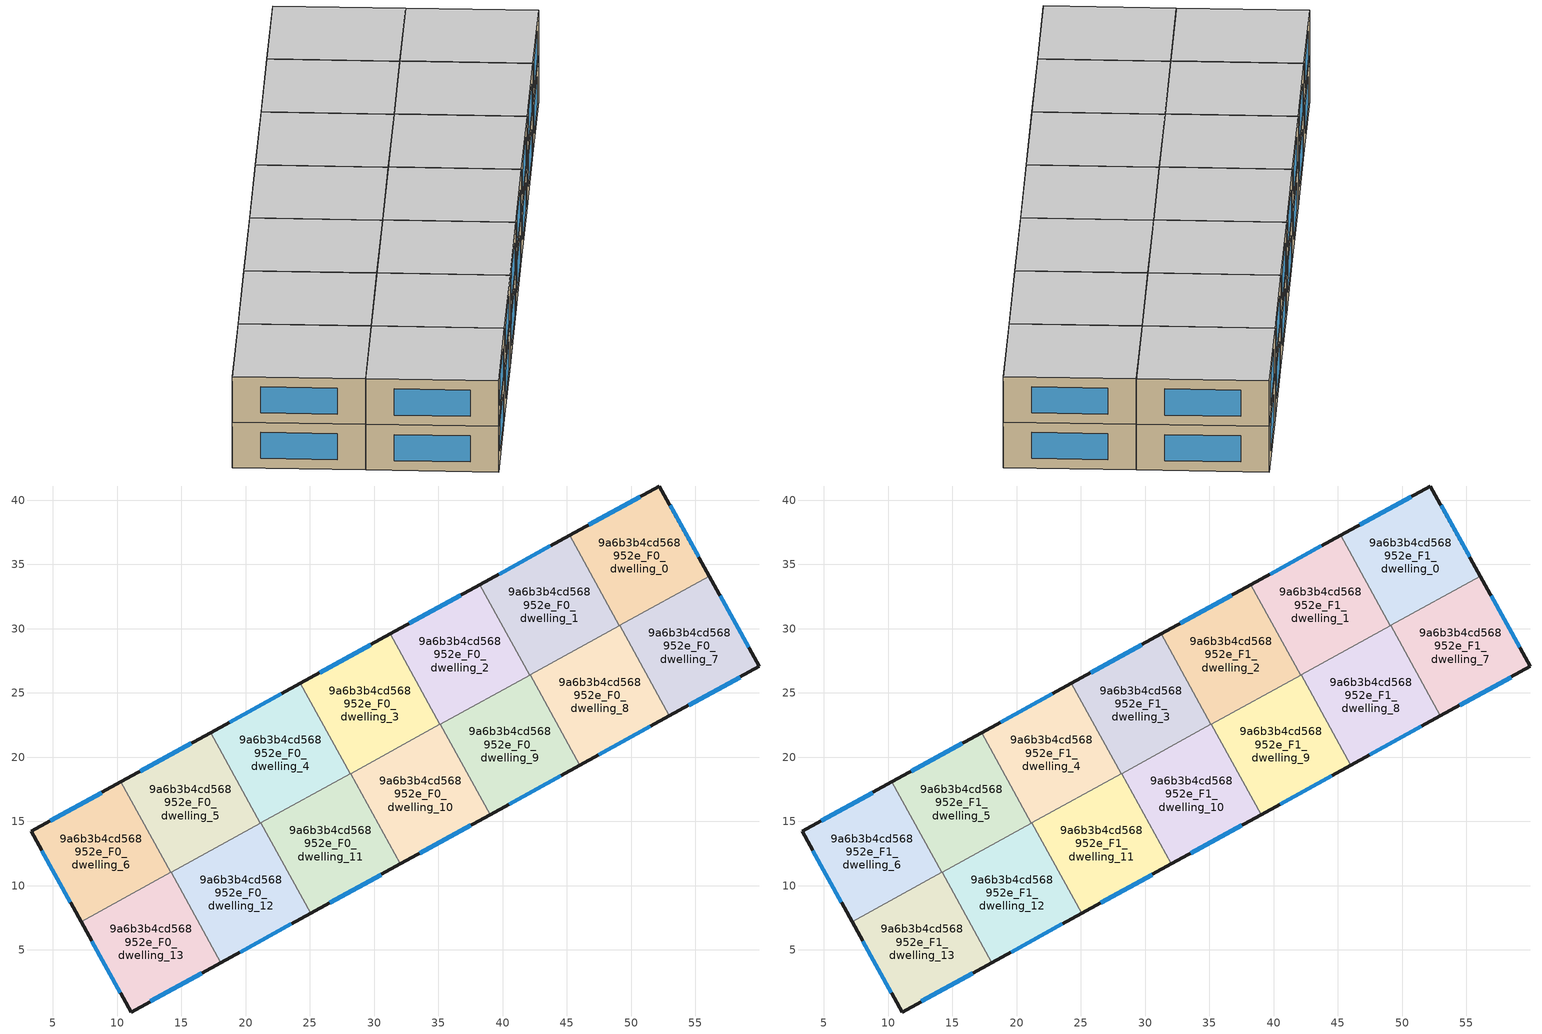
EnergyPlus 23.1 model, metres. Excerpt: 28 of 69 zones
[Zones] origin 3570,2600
9a6b3b4cd568952e_F0_dwelling_0
 floor ground (EU_floor_Construction): 52.19,41.1 56.09,34.08 49.09,30.23 45.22,37.27 z0
 wall outside (EU_wall_Construction): 56.09,34.08 52.19,41.1 45.22,37.27 z0:3
 wall to 9a6b3b4cd568952e_F0_dwelling_1 (EU_wall_Construction): 45.22,37.27 49.09,30.23 z0:3
 wall to 9a6b3b4cd568952e_F0_dwelling_7 (EU_wall_Construction): 49.11,30.25 56.09,34.08 z0:3
 wall to 9a6b3b4cd568952e_F0_dwelling_8 (EU_wall_Construction): 49.09,30.23 49.11,30.25 z0:3
 window (EU_Window_Construction): 50.7,40.28 46.71,38.09 / 55.25,35.59 53.03,39.6 z0.64:2.36
9a6b3b4cd568952e_F0_dwelling_1
 floor ground (EU_floor_Construction): 45.22,37.27 49.09,30.23 42.1,26.39 38.23,33.42 z0
 wall outside (EU_wall_Construction): 45.22,37.27 38.23,33.42 z0:3
 wall to 9a6b3b4cd568952e_F0_dwelling_8 (EU_wall_Construction): 42.13,26.4 49.09,30.23 z0:3
 wall to 9a6b3b4cd568952e_F0_dwelling_2 (EU_wall_Construction): 38.23,33.42 42.1,26.39 z0:3
 wall to 9a6b3b4cd568952e_F0_dwelling_9 (EU_wall_Construction): 42.1,26.39 42.13,26.4 z0:3
 window (EU_Window_Construction): 43.72,36.44 39.72,34.25 z0.64:2.36
9a6b3b4cd568952e_F0_dwelling_10
 floor ground (EU_floor_Construction): 35.15,22.56 39.02,15.53 32.03,11.68 28.16,18.72 z0
 wall outside (EU_wall_Construction): 32.03,11.68 39.02,15.53 z0:3
 wall to 9a6b3b4cd568952e_F0_dwelling_9 (EU_wall_Construction): 39.02,15.53 35.15,22.56 z0:3
 wall to 9a6b3b4cd568952e_F0_dwelling_11 (EU_wall_Construction): 28.16,18.72 32.03,11.68 z0:3
 wall to 9a6b3b4cd568952e_F0_dwelling_3 (EU_wall_Construction): 35.11,22.55 28.16,18.72 z0:3
 wall to 9a6b3b4cd568952e_F0_dwelling_2 (EU_wall_Construction): 35.15,22.56 35.11,22.55 z0:3
 window (EU_Window_Construction): 33.53,12.51 37.52,14.7 z0.64:2.36
9a6b3b4cd568952e_F0_dwelling_11
 floor ground (EU_floor_Construction): 28.16,18.72 32.03,11.68 25.05,7.84 21.18,14.88 z0
 wall outside (EU_wall_Construction): 25.05,7.84 32.03,11.68 z0:3
 wall to 9a6b3b4cd568952e_F0_dwelling_12 (EU_wall_Construction): 21.18,14.88 25.05,7.84 z0:3
 wall to 9a6b3b4cd568952e_F0_dwelling_4 (EU_wall_Construction): 28.13,18.7 21.18,14.88 z0:3
 wall to 9a6b3b4cd568952e_F0_dwelling_3 (EU_wall_Construction): 28.16,18.72 28.13,18.71 z0:3
 window (EU_Window_Construction): 26.54,8.66 30.54,10.86 z0.64:2.36
9a6b3b4cd568952e_F0_dwelling_12
 floor ground (EU_floor_Construction): 21.18,14.88 25.05,7.84 18.06,4 14.19,11.04 z0
 wall outside (EU_wall_Construction): 18.06,4 25.05,7.84 z0:3
 wall to 9a6b3b4cd568952e_F0_dwelling_13 (EU_wall_Construction): 14.19,11.04 18.06,4 z0:3
 wall to 9a6b3b4cd568952e_F0_dwelling_5 (EU_wall_Construction): 21.15,14.86 14.19,11.04 z0:3
 wall to 9a6b3b4cd568952e_F0_dwelling_4 (EU_wall_Construction): 21.18,14.88 21.15,14.86 z0:3
 window (EU_Window_Construction): 19.56,4.82 23.55,7.02 z0.64:2.36
9a6b3b4cd568952e_F0_dwelling_13
 floor ground (EU_floor_Construction): 14.19,11.04 18.06,4 11.09,0.17 7.2,7.19 z0
 wall outside (EU_wall_Construction): 7.2,7.19 11.09,0.17 18.06,4 z0:3
 wall to 9a6b3b4cd568952e_F0_dwelling_6 (EU_wall_Construction): 14.17,11.02 7.2,7.19 z0:3
 wall to 9a6b3b4cd568952e_F0_dwelling_5 (EU_wall_Construction): 14.19,11.04 14.17,11.02 z0:3
 window (EU_Window_Construction): 12.58,0.99 16.57,3.18 / 8.03,5.69 10.26,1.67 z0.64:2.36
9a6b3b4cd568952e_F0_dwelling_2
 floor ground (EU_floor_Construction): 38.23,33.42 42.1,26.39 35.11,22.55 31.24,29.58 z0
 wall outside (EU_wall_Construction): 38.23,33.42 31.24,29.58 z0:3
 wall to 9a6b3b4cd568952e_F0_dwelling_9 (EU_wall_Construction): 35.15,22.56 42.1,26.39 z0:3
 wall to 9a6b3b4cd568952e_F0_dwelling_3 (EU_wall_Construction): 31.24,29.58 35.11,22.55 z0:3
 window (EU_Window_Construction): 36.73,32.6 32.74,30.41 z0.64:2.36
9a6b3b4cd568952e_F0_dwelling_3
 floor ground (EU_floor_Construction): 31.24,29.58 35.11,22.55 28.13,18.71 24.26,25.74 z0
 wall outside (EU_wall_Construction): 31.24,29.58 24.26,25.74 z0:3
 wall to 9a6b3b4cd568952e_F0_dwelling_4 (EU_wall_Construction): 24.26,25.74 28.13,18.71 z0:3
 window (EU_Window_Construction): 29.75,28.76 25.75,26.57 z0.64:2.36
9a6b3b4cd568952e_F0_dwelling_4
 floor ground (EU_floor_Construction): 24.26,25.74 28.13,18.71 21.15,14.86 17.27,21.9 z0
 wall outside (EU_wall_Construction): 24.26,25.74 17.27,21.9 z0:3
 wall to 9a6b3b4cd568952e_F0_dwelling_5 (EU_wall_Construction): 17.27,21.9 21.15,14.86 z0:3
 window (EU_Window_Construction): 22.76,24.92 18.77,22.73 z0.64:2.36
9a6b3b4cd568952e_F0_dwelling_5
 floor ground (EU_floor_Construction): 17.27,21.9 21.15,14.86 14.17,11.02 10.29,18.07 z0
 wall outside (EU_wall_Construction): 17.27,21.9 10.29,18.07 z0:3
 wall to 9a6b3b4cd568952e_F0_dwelling_6 (EU_wall_Construction): 10.29,18.07 14.17,11.02 z0:3
 window (EU_Window_Construction): 15.78,21.08 11.79,18.89 z0.64:2.36
9a6b3b4cd568952e_F0_dwelling_6
 floor ground (EU_floor_Construction): 10.29,18.07 14.17,11.02 7.2,7.19 3.3,14.22 z0
 wall outside (EU_wall_Construction): 10.29,18.07 3.3,14.22 7.2,7.19 z0:3
 window (EU_Window_Construction): 4.13,12.72 6.36,8.7 / 8.8,17.24 4.8,15.04 z0.64:2.36
9a6b3b4cd568952e_F0_dwelling_7
 floor ground (EU_floor_Construction): 56.09,34.08 59.98,27.06 52.98,23.21 49.11,30.25 z0
 wall outside (EU_wall_Construction): 52.98,23.21 59.98,27.06 56.09,34.08 z0:3
 wall to 9a6b3b4cd568952e_F0_dwelling_8 (EU_wall_Construction): 49.11,30.25 52.98,23.21 z0:3
 window (EU_Window_Construction): 59.15,28.56 56.92,32.58 / 54.48,24.03 58.48,26.23 z0.64:2.36
9a6b3b4cd568952e_F0_dwelling_8
 floor ground (EU_floor_Construction): 49.11,30.25 52.98,23.21 46,19.37 42.13,26.41 z0
 wall outside (EU_wall_Construction): 46,19.37 52.98,23.21 z0:3
 wall to 9a6b3b4cd568952e_F0_dwelling_9 (EU_wall_Construction): 42.13,26.41 46,19.37 z0:3
 window (EU_Window_Construction): 47.5,20.19 51.49,22.39 z0.64:2.36
9a6b3b4cd568952e_F0_dwelling_9
 floor ground (EU_floor_Construction): 42.13,26.41 46,19.37 39.02,15.53 35.15,22.56 z0
 wall outside (EU_wall_Construction): 39.02,15.53 46,19.37 z0:3
 window (EU_Window_Construction): 40.51,16.35 44.5,18.54 z0.64:2.36
9a6b3b4cd568952e_F1_dwelling_0
 floor to 9a6b3b4cd568952e_F0_dwelling_0 (EU_floor_Construction): 52.19,41.1 56.09,34.08 49.09,30.23 45.22,37.27 z3
 wall outside (EU_wall_Construction): 56.09,34.08 52.19,41.1 45.22,37.27 z3:6
 wall to 9a6b3b4cd568952e_F1_dwelling_1 (EU_wall_Construction): 45.22,37.27 49.09,30.23 z3:6
 wall to 9a6b3b4cd568952e_F1_dwelling_7 (EU_wall_Construction): 49.11,30.25 56.09,34.08 z3:6
 wall to 9a6b3b4cd568952e_F1_dwelling_8 (EU_wall_Construction): 49.09,30.23 49.11,30.25 z3:6
 window (EU_Window_Construction): 50.7,40.28 46.71,38.09 / 55.25,35.59 53.03,39.6 z3.64:5.36
 ceiling to 9a6b3b4cd568952e_F2_dwelling_0 (EU_floor_Construction): 56.09,34.08 52.19,41.1 45.22,37.27 49.09,30.23 z6
9a6b3b4cd568952e_F1_dwelling_1
 floor to 9a6b3b4cd568952e_F0_dwelling_1 (EU_floor_Construction): 45.22,37.27 49.09,30.23 42.1,26.39 38.23,33.42 z3
 wall outside (EU_wall_Construction): 45.22,37.27 38.23,33.42 z3:6
 wall to 9a6b3b4cd568952e_F1_dwelling_8 (EU_wall_Construction): 42.13,26.4 49.09,30.23 z3:6
 wall to 9a6b3b4cd568952e_F1_dwelling_2 (EU_wall_Construction): 38.23,33.42 42.1,26.39 z3:6
 wall to 9a6b3b4cd568952e_F1_dwelling_9 (EU_wall_Construction): 42.1,26.39 42.13,26.4 z3:6
 window (EU_Window_Construction): 43.72,36.44 39.72,34.25 z3.64:5.36
 ceiling to 9a6b3b4cd568952e_F2_dwelling_1 (EU_floor_Construction): 49.09,30.23 45.22,37.27 38.23,33.42 42.1,26.39 z6
9a6b3b4cd568952e_F1_dwelling_10
 floor to 9a6b3b4cd568952e_F0_dwelling_10 (EU_floor_Construction): 35.15,22.56 39.02,15.53 32.03,11.68 28.16,18.72 z3
 wall outside (EU_wall_Construction): 32.03,11.68 39.02,15.53 z3:6
 wall to 9a6b3b4cd568952e_F1_dwelling_9 (EU_wall_Construction): 39.02,15.53 35.15,22.56 z3:6
 wall to 9a6b3b4cd568952e_F1_dwelling_11 (EU_wall_Construction): 28.16,18.72 32.03,11.68 z3:6
 wall to 9a6b3b4cd568952e_F1_dwelling_3 (EU_wall_Construction): 35.11,22.55 28.16,18.72 z3:6
 wall to 9a6b3b4cd568952e_F1_dwelling_2 (EU_wall_Construction): 35.15,22.56 35.11,22.55 z3:6
 window (EU_Window_Construction): 33.53,12.51 37.52,14.7 z3.64:5.36
 ceiling to 9a6b3b4cd568952e_F2_dwelling_10 (EU_floor_Construction): 39.02,15.53 35.15,22.56 28.16,18.72 32.03,11.68 z6
9a6b3b4cd568952e_F1_dwelling_11
 floor to 9a6b3b4cd568952e_F0_dwelling_11 (EU_floor_Construction): 28.16,18.72 32.03,11.68 25.05,7.84 21.18,14.88 z3
 wall outside (EU_wall_Construction): 25.05,7.84 32.03,11.68 z3:6
 wall to 9a6b3b4cd568952e_F1_dwelling_12 (EU_wall_Construction): 21.18,14.88 25.05,7.84 z3:6
 wall to 9a6b3b4cd568952e_F1_dwelling_4 (EU_wall_Construction): 28.13,18.7 21.18,14.88 z3:6
 wall to 9a6b3b4cd568952e_F1_dwelling_3 (EU_wall_Construction): 28.16,18.72 28.13,18.71 z3:6
 window (EU_Window_Construction): 26.54,8.66 30.54,10.86 z3.64:5.36
 ceiling to 9a6b3b4cd568952e_F2_dwelling_11 (EU_floor_Construction): 32.03,11.68 28.16,18.72 21.18,14.88 25.05,7.84 z6
9a6b3b4cd568952e_F1_dwelling_12
 floor to 9a6b3b4cd568952e_F0_dwelling_12 (EU_floor_Construction): 21.18,14.88 25.05,7.84 18.06,4 14.19,11.04 z3
 wall outside (EU_wall_Construction): 18.06,4 25.05,7.84 z3:6
 wall to 9a6b3b4cd568952e_F1_dwelling_13 (EU_wall_Construction): 14.19,11.04 18.06,4 z3:6
 wall to 9a6b3b4cd568952e_F1_dwelling_5 (EU_wall_Construction): 21.15,14.86 14.19,11.04 z3:6
 wall to 9a6b3b4cd568952e_F1_dwelling_4 (EU_wall_Construction): 21.18,14.88 21.15,14.86 z3:6
 window (EU_Window_Construction): 19.56,4.82 23.55,7.02 z3.64:5.36
 ceiling to 9a6b3b4cd568952e_F2_dwelling_12 (EU_floor_Construction): 25.05,7.84 21.18,14.88 14.19,11.04 18.06,4 z6
9a6b3b4cd568952e_F1_dwelling_13
 floor to 9a6b3b4cd568952e_F0_dwelling_13 (EU_floor_Construction): 14.19,11.04 18.06,4 11.09,0.17 7.2,7.19 z3
 wall outside (EU_wall_Construction): 7.2,7.19 11.09,0.17 18.06,4 z3:6
 wall to 9a6b3b4cd568952e_F1_dwelling_6 (EU_wall_Construction): 14.17,11.02 7.2,7.19 z3:6
 wall to 9a6b3b4cd568952e_F1_dwelling_5 (EU_wall_Construction): 14.19,11.04 14.17,11.02 z3:6
 window (EU_Window_Construction): 12.58,0.99 16.57,3.18 / 8.03,5.69 10.26,1.67 z3.64:5.36
 ceiling to 9a6b3b4cd568952e_F2_dwelling_13 (EU_floor_Construction): 18.06,4 14.19,11.04 7.2,7.19 11.09,0.17 z6
9a6b3b4cd568952e_F1_dwelling_2
 floor to 9a6b3b4cd568952e_F0_dwelling_2 (EU_floor_Construction): 38.23,33.42 42.1,26.39 35.11,22.55 31.24,29.58 z3
 wall outside (EU_wall_Construction): 38.23,33.42 31.24,29.58 z3:6
 wall to 9a6b3b4cd568952e_F1_dwelling_9 (EU_wall_Construction): 35.15,22.56 42.1,26.39 z3:6
 wall to 9a6b3b4cd568952e_F1_dwelling_3 (EU_wall_Construction): 31.24,29.58 35.11,22.55 z3:6
 window (EU_Window_Construction): 36.73,32.6 32.74,30.41 z3.64:5.36
 ceiling to 9a6b3b4cd568952e_F2_dwelling_2 (EU_floor_Construction): 42.1,26.39 38.23,33.42 31.24,29.58 35.11,22.55 z6
9a6b3b4cd568952e_F1_dwelling_3
 floor to 9a6b3b4cd568952e_F0_dwelling_3 (EU_floor_Construction): 31.24,29.58 35.11,22.55 28.13,18.71 24.26,25.74 z3
 wall outside (EU_wall_Construction): 31.24,29.58 24.26,25.74 z3:6
 wall to 9a6b3b4cd568952e_F1_dwelling_4 (EU_wall_Construction): 24.26,25.74 28.13,18.71 z3:6
 window (EU_Window_Construction): 29.75,28.76 25.75,26.57 z3.64:5.36
 ceiling to 9a6b3b4cd568952e_F2_dwelling_3 (EU_floor_Construction): 35.11,22.55 31.24,29.58 24.26,25.74 28.13,18.71 z6
9a6b3b4cd568952e_F1_dwelling_4
 floor to 9a6b3b4cd568952e_F0_dwelling_4 (EU_floor_Construction): 24.26,25.74 28.13,18.71 21.15,14.86 17.27,21.9 z3
 wall outside (EU_wall_Construction): 24.26,25.74 17.27,21.9 z3:6
 wall to 9a6b3b4cd568952e_F1_dwelling_5 (EU_wall_Construction): 17.27,21.9 21.15,14.86 z3:6
 window (EU_Window_Construction): 22.76,24.92 18.77,22.73 z3.64:5.36
 ceiling to 9a6b3b4cd568952e_F2_dwelling_4 (EU_floor_Construction): 28.13,18.71 24.26,25.74 17.27,21.9 21.15,14.86 z6
9a6b3b4cd568952e_F1_dwelling_5
 floor to 9a6b3b4cd568952e_F0_dwelling_5 (EU_floor_Construction): 17.27,21.9 21.15,14.86 14.17,11.02 10.29,18.07 z3
 wall outside (EU_wall_Construction): 17.27,21.9 10.29,18.07 z3:6
 wall to 9a6b3b4cd568952e_F1_dwelling_6 (EU_wall_Construction): 10.29,18.07 14.17,11.02 z3:6
 window (EU_Window_Construction): 15.78,21.08 11.79,18.89 z3.64:5.36
 ceiling to 9a6b3b4cd568952e_F2_dwelling_5 (EU_floor_Construction): 21.15,14.86 17.27,21.9 10.29,18.07 14.17,11.02 z6
9a6b3b4cd568952e_F1_dwelling_6
 floor to 9a6b3b4cd568952e_F0_dwelling_6 (EU_floor_Construction): 10.29,18.07 14.17,11.02 7.2,7.19 3.3,14.22 z3
 wall outside (EU_wall_Construction): 10.29,18.07 3.3,14.22 7.2,7.19 z3:6
 window (EU_Window_Construction): 4.13,12.72 6.36,8.7 / 8.8,17.24 4.8,15.04 z3.64:5.36
 ceiling to 9a6b3b4cd568952e_F2_dwelling_6 (EU_floor_Construction): 14.17,11.02 10.29,18.07 3.3,14.22 7.2,7.19 z6
9a6b3b4cd568952e_F1_dwelling_7
 floor to 9a6b3b4cd568952e_F0_dwelling_7 (EU_floor_Construction): 56.09,34.08 59.98,27.06 52.98,23.21 49.11,30.25 z3
 wall outside (EU_wall_Construction): 52.98,23.21 59.98,27.06 56.09,34.08 z3:6
 wall to 9a6b3b4cd568952e_F1_dwelling_8 (EU_wall_Construction): 49.11,30.25 52.98,23.21 z3:6
 window (EU_Window_Construction): 59.15,28.56 56.92,32.58 / 54.48,24.03 58.48,26.23 z3.64:5.36
 ceiling to 9a6b3b4cd568952e_F2_dwelling_7 (EU_floor_Construction): 59.98,27.06 56.09,34.08 49.11,30.25 52.98,23.21 z6
9a6b3b4cd568952e_F1_dwelling_8
 floor to 9a6b3b4cd568952e_F0_dwelling_8 (EU_floor_Construction): 49.11,30.25 52.98,23.21 46,19.37 42.13,26.41 z3
 wall outside (EU_wall_Construction): 46,19.37 52.98,23.21 z3:6
 wall to 9a6b3b4cd568952e_F1_dwelling_9 (EU_wall_Construction): 42.13,26.41 46,19.37 z3:6
 window (EU_Window_Construction): 47.5,20.19 51.49,22.39 z3.64:5.36
 ceiling to 9a6b3b4cd568952e_F2_dwelling_8 (EU_floor_Construction): 52.98,23.21 49.11,30.25 42.13,26.41 46,19.37 z6
9a6b3b4cd568952e_F1_dwelling_9
 floor to 9a6b3b4cd568952e_F0_dwelling_9 (EU_floor_Construction): 42.13,26.41 46,19.37 39.02,15.53 35.15,22.56 z3
 wall outside (EU_wall_Construction): 39.02,15.53 46,19.37 z3:6
 window (EU_Window_Construction): 40.51,16.35 44.5,18.54 z3.64:5.36
 ceiling to 9a6b3b4cd568952e_F2_dwelling_9 (EU_floor_Construction): 46,19.37 42.13,26.41 35.15,22.56 39.02,15.53 z6
[Building]
EU S2 Campaign: North Axis=0; Terrain=City; Solar Distribution=FullExterior
[Site:Location]
Yerevan-Zvartnots.Intl.AP: Latitude=40.15; Longitude=44.383; Time Zone=4; Elevation=854
[SizingPeriod:WeatherFileDays]
AnnualSizingPeriod: Begin Month=1; Begin Day of Month=1; End Month=12; End Day of Month=31; Day of Week for Start Day=Monday; Use Weather File Daylight Saving Period=No; Use Weather File Rain and Snow Indicators=No
[MATERIAL]
EU_InternalMass_Material: Roughness=MediumRough; Thickness=0.1; Conductivity=1; Density=1800; Specific Heat=900; Thermal Absorptance=0.9; Solar Absorptance=0.7; Visible Absorptance=0.7
[MATERIAL:NOMASS] Roughness=MediumRough; Thermal Absorptance=0.9; Solar Absorptance=0.7; Visible Absorptance=0.7
Name | Thermal Resistance
EU_wall_NoMass | 1.05043
EU_floor_NoMass | 0.478065
[WINDOWMATERIAL:SIMPLEGLAZINGSYSTEM]
EU_Window_SimpleGlazing: UFactor=2.5566; Solar Heat Gain Coefficient=0.75; Visible Transmittance=0.75
[CONSTRUCTION]
EU_wall_Construction: EU_wall_NoMass
EU_floor_Construction: EU_floor_NoMass
EU_Window_Construction: EU_Window_SimpleGlazing
EU_InternalMass_Construction: EU_InternalMass_Material
[ZONE] Type=1; Multiplier=1; Ceiling Height=autocalculate; Floor Area=autocalculate; Part of Total Floor Area=Yes
Name | Volume
9a6b3b4cd568952e_F0_dwelling_0; 9a6b3b4cd568952e_F1_dwelling_0 | 192.086
9a6b3b4cd568952e_F0_dwelling_1; 9a6b3b4cd568952e_F1_dwelling_1; 9a6b3b4cd568952e_F0_dwelling_2; 9a6b3b4cd568952e_F1_dwelling_2 | 192.087
9a6b3b4cd568952e_F0_dwelling_10; 9a6b3b4cd568952e_F1_dwelling_10 | 192.099
9a6b3b4cd568952e_F0_dwelling_11; 9a6b3b4cd568952e_F1_dwelling_11; 9a6b3b4cd568952e_F0_dwelling_13; 9a6b3b4cd568952e_F1_dwelling_13 | 192.094
9a6b3b4cd568952e_F0_dwelling_12; 9a6b3b4cd568952e_F1_dwelling_12 | 192.098
9a6b3b4cd568952e_F0_dwelling_3; 9a6b3b4cd568952e_F1_dwelling_3 | 192.071
9a6b3b4cd568952e_F0_dwelling_4; 9a6b3b4cd568952e_F1_dwelling_4 | 192.082
9a6b3b4cd568952e_F0_dwelling_5; 9a6b3b4cd568952e_F1_dwelling_5 | 192.065
9a6b3b4cd568952e_F0_dwelling_6; 9a6b3b4cd568952e_F1_dwelling_6 | 192.103
9a6b3b4cd568952e_F0_dwelling_7; 9a6b3b4cd568952e_F1_dwelling_7 | 192.09
9a6b3b4cd568952e_F0_dwelling_8; 9a6b3b4cd568952e_F1_dwelling_8 | 192.093
9a6b3b4cd568952e_F0_dwelling_9; 9a6b3b4cd568952e_F1_dwelling_9 | 192.077
[INTERNALMASS] Construction=EU_InternalMass_Construction
Name | Zone or ZoneList | Surface Area
9a6b3b4cd568952e_F0_dwelling_0_EU_InternalMass | 9a6b3b4cd568952e_F0_dwelling_0 | 64.0286
9a6b3b4cd568952e_F0_dwelling_1_EU_InternalMass | 9a6b3b4cd568952e_F0_dwelling_1 | 64.0291
9a6b3b4cd568952e_F0_dwelling_2_EU_InternalMass | 9a6b3b4cd568952e_F0_dwelling_2 | 64.029
9a6b3b4cd568952e_F0_dwelling_3_EU_InternalMass | 9a6b3b4cd568952e_F0_dwelling_3 | 64.0235
9a6b3b4cd568952e_F0_dwelling_4_EU_InternalMass | 9a6b3b4cd568952e_F0_dwelling_4 | 64.0272
9a6b3b4cd568952e_F0_dwelling_5_EU_InternalMass | 9a6b3b4cd568952e_F0_dwelling_5 | 64.0217
9a6b3b4cd568952e_F0_dwelling_6_EU_InternalMass | 9a6b3b4cd568952e_F0_dwelling_6 | 64.0344
9a6b3b4cd568952e_F0_dwelling_7_EU_InternalMass | 9a6b3b4cd568952e_F0_dwelling_7 | 64.03
9a6b3b4cd568952e_F0_dwelling_8_EU_InternalMass | 9a6b3b4cd568952e_F0_dwelling_8 | 64.0312
9a6b3b4cd568952e_F0_dwelling_9_EU_InternalMass | 9a6b3b4cd568952e_F0_dwelling_9 | 64.0257
9a6b3b4cd568952e_F0_dwelling_10_EU_InternalMass | 9a6b3b4cd568952e_F0_dwelling_10 | 64.0328
9a6b3b4cd568952e_F0_dwelling_11_EU_InternalMass | 9a6b3b4cd568952e_F0_dwelling_11 | 64.0312
9a6b3b4cd568952e_F0_dwelling_12_EU_InternalMass | 9a6b3b4cd568952e_F0_dwelling_12 | 64.0328
9a6b3b4cd568952e_F0_dwelling_13_EU_InternalMass | 9a6b3b4cd568952e_F0_dwelling_13 | 64.0315
9a6b3b4cd568952e_F1_dwelling_0_EU_InternalMass | 9a6b3b4cd568952e_F1_dwelling_0 | 64.0286
9a6b3b4cd568952e_F1_dwelling_1_EU_InternalMass | 9a6b3b4cd568952e_F1_dwelling_1 | 64.0291
9a6b3b4cd568952e_F1_dwelling_2_EU_InternalMass | 9a6b3b4cd568952e_F1_dwelling_2 | 64.029
9a6b3b4cd568952e_F1_dwelling_3_EU_InternalMass | 9a6b3b4cd568952e_F1_dwelling_3 | 64.0235
9a6b3b4cd568952e_F1_dwelling_4_EU_InternalMass | 9a6b3b4cd568952e_F1_dwelling_4 | 64.0272
9a6b3b4cd568952e_F1_dwelling_5_EU_InternalMass | 9a6b3b4cd568952e_F1_dwelling_5 | 64.0217
9a6b3b4cd568952e_F1_dwelling_6_EU_InternalMass | 9a6b3b4cd568952e_F1_dwelling_6 | 64.0344
9a6b3b4cd568952e_F1_dwelling_7_EU_InternalMass | 9a6b3b4cd568952e_F1_dwelling_7 | 64.03
9a6b3b4cd568952e_F1_dwelling_8_EU_InternalMass | 9a6b3b4cd568952e_F1_dwelling_8 | 64.0312
9a6b3b4cd568952e_F1_dwelling_9_EU_InternalMass | 9a6b3b4cd568952e_F1_dwelling_9 | 64.0257
9a6b3b4cd568952e_F1_dwelling_10_EU_InternalMass | 9a6b3b4cd568952e_F1_dwelling_10 | 64.0328
9a6b3b4cd568952e_F1_dwelling_11_EU_InternalMass | 9a6b3b4cd568952e_F1_dwelling_11 | 64.0312
9a6b3b4cd568952e_F1_dwelling_12_EU_InternalMass | 9a6b3b4cd568952e_F1_dwelling_12 | 64.0328
9a6b3b4cd568952e_F1_dwelling_13_EU_InternalMass | 9a6b3b4cd568952e_F1_dwelling_13 | 64.0315
[OTHEREQUIPMENT] Fuel Type=Electricity; Design Level Calculation Method=Watts/Area; Power per Zone Floor Area=1; Fraction Latent=0; Fraction Radiant=0; Fraction Lost=0; Carbon Dioxide Generation Rate=0; EndUse Subcategory=EU_Step8_InternalGains
Name | Zone or ZoneList or Space or SpaceList | Schedule
EU_Step8_InternalGain_9a6b3b4cd568952e_F0_dwelling_0_f000 | 9a6b3b4cd568952e_F0_dwelling_0 | EU_Step8_GainSchedule_9a6b3b4cd568952e_F0_dwelling_0_f000
EU_Step8_InternalGain_9a6b3b4cd568952e_F0_dwelling_1_f000 | 9a6b3b4cd568952e_F0_dwelling_1 | EU_Step8_GainSchedule_9a6b3b4cd568952e_F0_dwelling_1_f000
EU_Step8_InternalGain_9a6b3b4cd568952e_F0_dwelling_2_f000 | 9a6b3b4cd568952e_F0_dwelling_2 | EU_Step8_GainSchedule_9a6b3b4cd568952e_F0_dwelling_2_f000
EU_Step8_InternalGain_9a6b3b4cd568952e_F0_dwelling_3_f000 | 9a6b3b4cd568952e_F0_dwelling_3 | EU_Step8_GainSchedule_9a6b3b4cd568952e_F0_dwelling_3_f000
EU_Step8_InternalGain_9a6b3b4cd568952e_F0_dwelling_4_f000 | 9a6b3b4cd568952e_F0_dwelling_4 | EU_Step8_GainSchedule_9a6b3b4cd568952e_F0_dwelling_4_f000
EU_Step8_InternalGain_9a6b3b4cd568952e_F0_dwelling_5_f000 | 9a6b3b4cd568952e_F0_dwelling_5 | EU_Step8_GainSchedule_9a6b3b4cd568952e_F0_dwelling_5_f000
EU_Step8_InternalGain_9a6b3b4cd568952e_F0_dwelling_6_f000 | 9a6b3b4cd568952e_F0_dwelling_6 | EU_Step8_GainSchedule_9a6b3b4cd568952e_F0_dwelling_6_f000
EU_Step8_InternalGain_9a6b3b4cd568952e_F0_dwelling_7_f000 | 9a6b3b4cd568952e_F0_dwelling_7 | EU_Step8_GainSchedule_9a6b3b4cd568952e_F0_dwelling_7_f000
EU_Step8_InternalGain_9a6b3b4cd568952e_F0_dwelling_8_f000 | 9a6b3b4cd568952e_F0_dwelling_8 | EU_Step8_GainSchedule_9a6b3b4cd568952e_F0_dwelling_8_f000
EU_Step8_InternalGain_9a6b3b4cd568952e_F0_dwelling_9_f000 | 9a6b3b4cd568952e_F0_dwelling_9 | EU_Step8_GainSchedule_9a6b3b4cd568952e_F0_dwelling_9_f000
EU_Step8_InternalGain_9a6b3b4cd568952e_F0_dwelling_10_f000 | 9a6b3b4cd568952e_F0_dwelling_10 | EU_Step8_GainSchedule_9a6b3b4cd568952e_F0_dwelling_10_f000
EU_Step8_InternalGain_9a6b3b4cd568952e_F0_dwelling_11_f000 | 9a6b3b4cd568952e_F0_dwelling_11 | EU_Step8_GainSchedule_9a6b3b4cd568952e_F0_dwelling_11_f000
EU_Step8_InternalGain_9a6b3b4cd568952e_F0_dwelling_12_f000 | 9a6b3b4cd568952e_F0_dwelling_12 | EU_Step8_GainSchedule_9a6b3b4cd568952e_F0_dwelling_12_f000
EU_Step8_InternalGain_9a6b3b4cd568952e_F0_dwelling_13_f000 | 9a6b3b4cd568952e_F0_dwelling_13 | EU_Step8_GainSchedule_9a6b3b4cd568952e_F0_dwelling_13_f000
EU_Step8_InternalGain_9a6b3b4cd568952e_F1_dwelling_0_f000 | 9a6b3b4cd568952e_F1_dwelling_0 | EU_Step8_GainSchedule_9a6b3b4cd568952e_F1_dwelling_0_f000
EU_Step8_InternalGain_9a6b3b4cd568952e_F1_dwelling_1_f000 | 9a6b3b4cd568952e_F1_dwelling_1 | EU_Step8_GainSchedule_9a6b3b4cd568952e_F1_dwelling_1_f000
EU_Step8_InternalGain_9a6b3b4cd568952e_F1_dwelling_2_f000 | 9a6b3b4cd568952e_F1_dwelling_2 | EU_Step8_GainSchedule_9a6b3b4cd568952e_F1_dwelling_2_f000
EU_Step8_InternalGain_9a6b3b4cd568952e_F1_dwelling_3_f000 | 9a6b3b4cd568952e_F1_dwelling_3 | EU_Step8_GainSchedule_9a6b3b4cd568952e_F1_dwelling_3_f000
EU_Step8_InternalGain_9a6b3b4cd568952e_F1_dwelling_4_f000 | 9a6b3b4cd568952e_F1_dwelling_4 | EU_Step8_GainSchedule_9a6b3b4cd568952e_F1_dwelling_4_f000
EU_Step8_InternalGain_9a6b3b4cd568952e_F1_dwelling_5_f000 | 9a6b3b4cd568952e_F1_dwelling_5 | EU_Step8_GainSchedule_9a6b3b4cd568952e_F1_dwelling_5_f000
EU_Step8_InternalGain_9a6b3b4cd568952e_F1_dwelling_6_f000 | 9a6b3b4cd568952e_F1_dwelling_6 | EU_Step8_GainSchedule_9a6b3b4cd568952e_F1_dwelling_6_f000
EU_Step8_InternalGain_9a6b3b4cd568952e_F1_dwelling_7_f000 | 9a6b3b4cd568952e_F1_dwelling_7 | EU_Step8_GainSchedule_9a6b3b4cd568952e_F1_dwelling_7_f000
EU_Step8_InternalGain_9a6b3b4cd568952e_F1_dwelling_8_f000 | 9a6b3b4cd568952e_F1_dwelling_8 | EU_Step8_GainSchedule_9a6b3b4cd568952e_F1_dwelling_8_f000
EU_Step8_InternalGain_9a6b3b4cd568952e_F1_dwelling_9_f000 | 9a6b3b4cd568952e_F1_dwelling_9 | EU_Step8_GainSchedule_9a6b3b4cd568952e_F1_dwelling_9_f000
EU_Step8_InternalGain_9a6b3b4cd568952e_F1_dwelling_10_f000 | 9a6b3b4cd568952e_F1_dwelling_10 | EU_Step8_GainSchedule_9a6b3b4cd568952e_F1_dwelling_10_f000
EU_Step8_InternalGain_9a6b3b4cd568952e_F1_dwelling_11_f000 | 9a6b3b4cd568952e_F1_dwelling_11 | EU_Step8_GainSchedule_9a6b3b4cd568952e_F1_dwelling_11_f000
EU_Step8_InternalGain_9a6b3b4cd568952e_F1_dwelling_12_f000 | 9a6b3b4cd568952e_F1_dwelling_12 | EU_Step8_GainSchedule_9a6b3b4cd568952e_F1_dwelling_12_f000
EU_Step8_InternalGain_9a6b3b4cd568952e_F1_dwelling_13_f000 | 9a6b3b4cd568952e_F1_dwelling_13 | EU_Step8_GainSchedule_9a6b3b4cd568952e_F1_dwelling_13_f000
[ZONEVENTILATION:DESIGNFLOWRATE] Schedule=EU_AlwaysOn; Design Flow Rate Calculation Method=AirChanges/Hour; Air Changes per Hour=0.557805; Ventilation Type=Natural; Fan Pressure Rise=0; Fan Total Efficiency=1; Constant Term Coefficient=1; Temperature Term Coefficient=0; Velocity Term Coefficient=0; Velocity Squared Term Coefficient=0; Minimum Indoor Temperature=-100; Maximum Indoor Temperature=100; Delta Temperature=-100; Minimum Outdoor Temperature=-100; Maximum Outdoor Temperature=100; Maximum Wind Speed=40
Name | Zone or ZoneList or Space or SpaceList
EU_ConstantAir_9a6b3b4cd568952e_F0_dwelling_0 | 9a6b3b4cd568952e_F0_dwelling_0
EU_ConstantAir_9a6b3b4cd568952e_F0_dwelling_1 | 9a6b3b4cd568952e_F0_dwelling_1
EU_ConstantAir_9a6b3b4cd568952e_F0_dwelling_2 | 9a6b3b4cd568952e_F0_dwelling_2
EU_ConstantAir_9a6b3b4cd568952e_F0_dwelling_3 | 9a6b3b4cd568952e_F0_dwelling_3
EU_ConstantAir_9a6b3b4cd568952e_F0_dwelling_4 | 9a6b3b4cd568952e_F0_dwelling_4
EU_ConstantAir_9a6b3b4cd568952e_F0_dwelling_5 | 9a6b3b4cd568952e_F0_dwelling_5
EU_ConstantAir_9a6b3b4cd568952e_F0_dwelling_6 | 9a6b3b4cd568952e_F0_dwelling_6
EU_ConstantAir_9a6b3b4cd568952e_F0_dwelling_7 | 9a6b3b4cd568952e_F0_dwelling_7
EU_ConstantAir_9a6b3b4cd568952e_F0_dwelling_8 | 9a6b3b4cd568952e_F0_dwelling_8
EU_ConstantAir_9a6b3b4cd568952e_F0_dwelling_9 | 9a6b3b4cd568952e_F0_dwelling_9
EU_ConstantAir_9a6b3b4cd568952e_F0_dwelling_10 | 9a6b3b4cd568952e_F0_dwelling_10
EU_ConstantAir_9a6b3b4cd568952e_F0_dwelling_11 | 9a6b3b4cd568952e_F0_dwelling_11
EU_ConstantAir_9a6b3b4cd568952e_F0_dwelling_12 | 9a6b3b4cd568952e_F0_dwelling_12
EU_ConstantAir_9a6b3b4cd568952e_F0_dwelling_13 | 9a6b3b4cd568952e_F0_dwelling_13
EU_ConstantAir_9a6b3b4cd568952e_F1_dwelling_0 | 9a6b3b4cd568952e_F1_dwelling_0
EU_ConstantAir_9a6b3b4cd568952e_F1_dwelling_1 | 9a6b3b4cd568952e_F1_dwelling_1
EU_ConstantAir_9a6b3b4cd568952e_F1_dwelling_2 | 9a6b3b4cd568952e_F1_dwelling_2
EU_ConstantAir_9a6b3b4cd568952e_F1_dwelling_3 | 9a6b3b4cd568952e_F1_dwelling_3
EU_ConstantAir_9a6b3b4cd568952e_F1_dwelling_4 | 9a6b3b4cd568952e_F1_dwelling_4
EU_ConstantAir_9a6b3b4cd568952e_F1_dwelling_5 | 9a6b3b4cd568952e_F1_dwelling_5
EU_ConstantAir_9a6b3b4cd568952e_F1_dwelling_6 | 9a6b3b4cd568952e_F1_dwelling_6
EU_ConstantAir_9a6b3b4cd568952e_F1_dwelling_7 | 9a6b3b4cd568952e_F1_dwelling_7
EU_ConstantAir_9a6b3b4cd568952e_F1_dwelling_8 | 9a6b3b4cd568952e_F1_dwelling_8
EU_ConstantAir_9a6b3b4cd568952e_F1_dwelling_9 | 9a6b3b4cd568952e_F1_dwelling_9
EU_ConstantAir_9a6b3b4cd568952e_F1_dwelling_10 | 9a6b3b4cd568952e_F1_dwelling_10
EU_ConstantAir_9a6b3b4cd568952e_F1_dwelling_11 | 9a6b3b4cd568952e_F1_dwelling_11
EU_ConstantAir_9a6b3b4cd568952e_F1_dwelling_12 | 9a6b3b4cd568952e_F1_dwelling_12
EU_ConstantAir_9a6b3b4cd568952e_F1_dwelling_13 | 9a6b3b4cd568952e_F1_dwelling_13
[HVACTEMPLATE:THERMOSTAT] Constant Heating Setpoint=20; Constant Cooling Setpoint=50
EU_HeatOnly_9a6b3b4cd568952e_F0_dwelling_0; EU_HeatOnly_9a6b3b4cd568952e_F0_dwelling_1; EU_HeatOnly_9a6b3b4cd568952e_F0_dwelling_2; EU_HeatOnly_9a6b3b4cd568952e_F0_dwelling_3; EU_HeatOnly_9a6b3b4cd568952e_F0_dwelling_4; EU_HeatOnly_9a6b3b4cd568952e_F0_dwelling_5; EU_HeatOnly_9a6b3b4cd568952e_F0_dwelling_6; EU_HeatOnly_9a6b3b4cd568952e_F0_dwelling_7; EU_HeatOnly_9a6b3b4cd568952e_F0_dwelling_8; EU_HeatOnly_9a6b3b4cd568952e_F0_dwelling_9; EU_HeatOnly_9a6b3b4cd568952e_F0_dwelling_10; EU_HeatOnly_9a6b3b4cd568952e_F0_dwelling_11; EU_HeatOnly_9a6b3b4cd568952e_F0_dwelling_12; EU_HeatOnly_9a6b3b4cd568952e_F0_dwelling_13; EU_HeatOnly_9a6b3b4cd568952e_F1_dwelling_0; EU_HeatOnly_9a6b3b4cd568952e_F1_dwelling_1; EU_HeatOnly_9a6b3b4cd568952e_F1_dwelling_2; EU_HeatOnly_9a6b3b4cd568952e_F1_dwelling_3; EU_HeatOnly_9a6b3b4cd568952e_F1_dwelling_4; EU_HeatOnly_9a6b3b4cd568952e_F1_dwelling_5; EU_HeatOnly_9a6b3b4cd568952e_F1_dwelling_6; EU_HeatOnly_9a6b3b4cd568952e_F1_dwelling_7; EU_HeatOnly_9a6b3b4cd568952e_F1_dwelling_8; EU_HeatOnly_9a6b3b4cd568952e_F1_dwelling_9; EU_HeatOnly_9a6b3b4cd568952e_F1_dwelling_10; EU_HeatOnly_9a6b3b4cd568952e_F1_dwelling_11; EU_HeatOnly_9a6b3b4cd568952e_F1_dwelling_12; EU_HeatOnly_9a6b3b4cd568952e_F1_dwelling_13; EU_HeatOnly_9a6b3b4cd568952e_F2_dwelling_0; EU_HeatOnly_9a6b3b4cd568952e_F2_dwelling_1; EU_HeatOnly_9a6b3b4cd568952e_F2_dwelling_2; EU_HeatOnly_9a6b3b4cd568952e_F2_dwelling_3; EU_HeatOnly_9a6b3b4cd568952e_F2_dwelling_4; EU_HeatOnly_9a6b3b4cd568952e_F2_dwelling_5; EU_HeatOnly_9a6b3b4cd568952e_F2_dwelling_6; EU_HeatOnly_9a6b3b4cd568952e_F2_dwelling_7; EU_HeatOnly_9a6b3b4cd568952e_F2_dwelling_8; EU_HeatOnly_9a6b3b4cd568952e_F2_dwelling_9; EU_HeatOnly_9a6b3b4cd568952e_F2_dwelling_10; EU_HeatOnly_9a6b3b4cd568952e_F2_dwelling_11; EU_HeatOnly_9a6b3b4cd568952e_F2_dwelling_12; EU_HeatOnly_9a6b3b4cd568952e_F2_dwelling_13; EU_HeatOnly_9a6b3b4cd568952e_F3_dwelling_0; EU_HeatOnly_9a6b3b4cd568952e_F3_dwelling_1; EU_HeatOnly_9a6b3b4cd568952e_F3_dwelling_2; EU_HeatOnly_9a6b3b4cd568952e_F3_dwelling_3; EU_HeatOnly_9a6b3b4cd568952e_F3_dwelling_4; EU_HeatOnly_9a6b3b4cd568952e_F3_dwelling_5; EU_HeatOnly_9a6b3b4cd568952e_F3_dwelling_6; EU_HeatOnly_9a6b3b4cd568952e_F3_dwelling_7; EU_HeatOnly_9a6b3b4cd568952e_F3_dwelling_8; EU_HeatOnly_9a6b3b4cd568952e_F3_dwelling_9; EU_HeatOnly_9a6b3b4cd568952e_F3_dwelling_10; EU_HeatOnly_9a6b3b4cd568952e_F3_dwelling_11; EU_HeatOnly_9a6b3b4cd568952e_F3_dwelling_12; EU_HeatOnly_9a6b3b4cd568952e_F3_dwelling_13; EU_HeatOnly_9a6b3b4cd568952e_F4_dwelling_0; EU_HeatOnly_9a6b3b4cd568952e_F4_dwelling_1; EU_HeatOnly_9a6b3b4cd568952e_F4_dwelling_2; EU_HeatOnly_9a6b3b4cd568952e_F4_dwelling_3; EU_HeatOnly_9a6b3b4cd568952e_F4_dwelling_4; EU_HeatOnly_9a6b3b4cd568952e_F4_dwelling_5; EU_HeatOnly_9a6b3b4cd568952e_F4_dwelling_6; EU_HeatOnly_9a6b3b4cd568952e_F4_dwelling_7; EU_HeatOnly_9a6b3b4cd568952e_F4_dwelling_8; EU_HeatOnly_9a6b3b4cd568952e_F4_dwelling_9; EU_HeatOnly_9a6b3b4cd568952e_F4_dwelling_10; EU_HeatOnly_9a6b3b4cd568952e_F4_dwelling_11; EU_HeatOnly_9a6b3b4cd568952e_F4_dwelling_12
[HVACTEMPLATE:ZONE:IDEALLOADSAIRSYSTEM] System Availability Schedule=EU_AlwaysOn; Maximum Heating Supply Air Temperature=50; Minimum Cooling Supply Air Temperature=13; Maximum Heating Supply Air Humidity Ratio=0.0156; Minimum Cooling Supply Air Humidity Ratio=0.0077; Heating Limit=NoLimit; Cooling Limit=NoLimit; Heating Availability Schedule=EU_AlwaysOn; Cooling Availability Schedule=EU_CoolingOff; Dehumidification Control Type=ConstantSensibleHeatRatio; Cooling Sensible Heat Ratio=0.7; Dehumidification Setpoint=60; Humidification Control Type=None; Humidification Setpoint=30; Outdoor Air Method=None; Outdoor Air Flow Rate per Person=0.00944; Outdoor Air Flow Rate per Zone Floor Area=0; Outdoor Air Flow Rate per Zone=0; Demand Controlled Ventilation Type=None; Outdoor Air Economizer Type=NoEconomizer; Heat Recovery Type=None; Sensible Heat Recovery Effectiveness=0.7; Latent Heat Recovery Effectiveness=0.65
Name | Template Thermostat
9a6b3b4cd568952e_F0_dwelling_0 | EU_HeatOnly_9a6b3b4cd568952e_F0_dwelling_0
9a6b3b4cd568952e_F0_dwelling_1 | EU_HeatOnly_9a6b3b4cd568952e_F0_dwelling_1
9a6b3b4cd568952e_F0_dwelling_2 | EU_HeatOnly_9a6b3b4cd568952e_F0_dwelling_2
9a6b3b4cd568952e_F0_dwelling_3 | EU_HeatOnly_9a6b3b4cd568952e_F0_dwelling_3
9a6b3b4cd568952e_F0_dwelling_4 | EU_HeatOnly_9a6b3b4cd568952e_F0_dwelling_4
9a6b3b4cd568952e_F0_dwelling_5 | EU_HeatOnly_9a6b3b4cd568952e_F0_dwelling_5
9a6b3b4cd568952e_F0_dwelling_6 | EU_HeatOnly_9a6b3b4cd568952e_F0_dwelling_6
9a6b3b4cd568952e_F0_dwelling_7 | EU_HeatOnly_9a6b3b4cd568952e_F0_dwelling_7
9a6b3b4cd568952e_F0_dwelling_8 | EU_HeatOnly_9a6b3b4cd568952e_F0_dwelling_8
9a6b3b4cd568952e_F0_dwelling_9 | EU_HeatOnly_9a6b3b4cd568952e_F0_dwelling_9
9a6b3b4cd568952e_F0_dwelling_10 | EU_HeatOnly_9a6b3b4cd568952e_F0_dwelling_10
9a6b3b4cd568952e_F0_dwelling_11 | EU_HeatOnly_9a6b3b4cd568952e_F0_dwelling_11
9a6b3b4cd568952e_F0_dwelling_12 | EU_HeatOnly_9a6b3b4cd568952e_F0_dwelling_12
9a6b3b4cd568952e_F0_dwelling_13 | EU_HeatOnly_9a6b3b4cd568952e_F0_dwelling_13
9a6b3b4cd568952e_F1_dwelling_0 | EU_HeatOnly_9a6b3b4cd568952e_F1_dwelling_0
9a6b3b4cd568952e_F1_dwelling_1 | EU_HeatOnly_9a6b3b4cd568952e_F1_dwelling_1
9a6b3b4cd568952e_F1_dwelling_2 | EU_HeatOnly_9a6b3b4cd568952e_F1_dwelling_2
9a6b3b4cd568952e_F1_dwelling_3 | EU_HeatOnly_9a6b3b4cd568952e_F1_dwelling_3
9a6b3b4cd568952e_F1_dwelling_4 | EU_HeatOnly_9a6b3b4cd568952e_F1_dwelling_4
9a6b3b4cd568952e_F1_dwelling_5 | EU_HeatOnly_9a6b3b4cd568952e_F1_dwelling_5
9a6b3b4cd568952e_F1_dwelling_6 | EU_HeatOnly_9a6b3b4cd568952e_F1_dwelling_6
9a6b3b4cd568952e_F1_dwelling_7 | EU_HeatOnly_9a6b3b4cd568952e_F1_dwelling_7
9a6b3b4cd568952e_F1_dwelling_8 | EU_HeatOnly_9a6b3b4cd568952e_F1_dwelling_8
9a6b3b4cd568952e_F1_dwelling_9 | EU_HeatOnly_9a6b3b4cd568952e_F1_dwelling_9
9a6b3b4cd568952e_F1_dwelling_10 | EU_HeatOnly_9a6b3b4cd568952e_F1_dwelling_10
9a6b3b4cd568952e_F1_dwelling_11 | EU_HeatOnly_9a6b3b4cd568952e_F1_dwelling_11
9a6b3b4cd568952e_F1_dwelling_12 | EU_HeatOnly_9a6b3b4cd568952e_F1_dwelling_12
9a6b3b4cd568952e_F1_dwelling_13 | EU_HeatOnly_9a6b3b4cd568952e_F1_dwelling_13
[SIZING:ZONE] Zone Cooling Design Supply Air Temperature Input Method=SupplyAirTemperature; Zone Cooling Design Supply Air Temperature=13; Zone Heating Design Supply Air Temperature Input Method=SupplyAirTemperature; Zone Heating Design Supply Air Temperature=50; Zone Cooling Design Supply Air Humidity Ratio=0.008; Zone Heating Design Supply Air Humidity Ratio=0.008; Cooling Design Air Flow Method=DesignDay; Cooling Design Air Flow Rate=0; Cooling Minimum Air Flow per Zone Floor Area=0.000762; Cooling Minimum Air Flow=0; Cooling Minimum Air Flow Fraction=0.2; Heating Design Air Flow Method=DesignDay; Heating Design Air Flow Rate=0; Heating Maximum Air Flow per Zone Floor Area=0.002032; Heating Maximum Air Flow=0.141576; Heating Maximum Air Flow Fraction=0.3; Account for Dedicated Outdoor Air System=No; Dedicated Outdoor Air System Control Strategy=NeutralSupplyAir; Dedicated Outdoor Air Low Setpoint Temperature for Design=autosize; Dedicated Outdoor Air High Setpoint Temperature for Design=autosize; Zone Load Sizing Method=Sensible Load Only No Latent Load; Zone Latent Cooling Design Supply Air Humidity Ratio Input Method=HumidityRatioDifference; Zone Cooling Design Supply Air Humidity Ratio Difference=0.005; Zone Latent Heating Design Supply Air Humidity Ratio Input Method=HumidityRatioDifference; Zone Humidification Design Supply Air Humidity Ratio Difference=0.005
9a6b3b4cd568952e_F0_dwelling_0; 9a6b3b4cd568952e_F0_dwelling_1; 9a6b3b4cd568952e_F0_dwelling_2; 9a6b3b4cd568952e_F0_dwelling_3; 9a6b3b4cd568952e_F0_dwelling_4; 9a6b3b4cd568952e_F0_dwelling_5; 9a6b3b4cd568952e_F0_dwelling_6; 9a6b3b4cd568952e_F0_dwelling_7; 9a6b3b4cd568952e_F0_dwelling_8; 9a6b3b4cd568952e_F0_dwelling_9; 9a6b3b4cd568952e_F0_dwelling_10; 9a6b3b4cd568952e_F0_dwelling_11; 9a6b3b4cd568952e_F0_dwelling_12; 9a6b3b4cd568952e_F0_dwelling_13; 9a6b3b4cd568952e_F1_dwelling_0; 9a6b3b4cd568952e_F1_dwelling_1; 9a6b3b4cd568952e_F1_dwelling_2; 9a6b3b4cd568952e_F1_dwelling_3; 9a6b3b4cd568952e_F1_dwelling_4; 9a6b3b4cd568952e_F1_dwelling_5; 9a6b3b4cd568952e_F1_dwelling_6; 9a6b3b4cd568952e_F1_dwelling_7; 9a6b3b4cd568952e_F1_dwelling_8; 9a6b3b4cd568952e_F1_dwelling_9; 9a6b3b4cd568952e_F1_dwelling_10; 9a6b3b4cd568952e_F1_dwelling_11; 9a6b3b4cd568952e_F1_dwelling_12; 9a6b3b4cd568952e_F1_dwelling_13
[SCHEDULE:CONSTANT]
Name | Hourly Value
EU_AlwaysOn | 1
EU_CoolingOff | 0
[SCHEDULE:FILE] Column Number=1; Rows to Skip at Top=0; Number of Hours of Data=8760; Column Separator=Comma; Interpolate to Timestep=No; Minutes per Item=60; Adjust Schedule for Daylight Savings=Yes
Name | File
EU_Step8_GainSchedule_9a6b3b4cd568952e_F0_dwelling_0_f000 | ../../schedules/9a6b3b4cd568952e/9a6b3b4cd568952e_F0_dwelling_0_f000_gain.csv
EU_Step8_GainSchedule_9a6b3b4cd568952e_F0_dwelling_1_f000 | ../../schedules/9a6b3b4cd568952e/9a6b3b4cd568952e_F0_dwelling_1_f000_gain.csv
EU_Step8_GainSchedule_9a6b3b4cd568952e_F0_dwelling_2_f000 | ../../schedules/9a6b3b4cd568952e/9a6b3b4cd568952e_F0_dwelling_2_f000_gain.csv
EU_Step8_GainSchedule_9a6b3b4cd568952e_F0_dwelling_3_f000 | ../../schedules/9a6b3b4cd568952e/9a6b3b4cd568952e_F0_dwelling_3_f000_gain.csv
EU_Step8_GainSchedule_9a6b3b4cd568952e_F0_dwelling_4_f000 | ../../schedules/9a6b3b4cd568952e/9a6b3b4cd568952e_F0_dwelling_4_f000_gain.csv
EU_Step8_GainSchedule_9a6b3b4cd568952e_F0_dwelling_5_f000 | ../../schedules/9a6b3b4cd568952e/9a6b3b4cd568952e_F0_dwelling_5_f000_gain.csv
EU_Step8_GainSchedule_9a6b3b4cd568952e_F0_dwelling_6_f000 | ../../schedules/9a6b3b4cd568952e/9a6b3b4cd568952e_F0_dwelling_6_f000_gain.csv
EU_Step8_GainSchedule_9a6b3b4cd568952e_F0_dwelling_7_f000 | ../../schedules/9a6b3b4cd568952e/9a6b3b4cd568952e_F0_dwelling_7_f000_gain.csv
EU_Step8_GainSchedule_9a6b3b4cd568952e_F0_dwelling_8_f000 | ../../schedules/9a6b3b4cd568952e/9a6b3b4cd568952e_F0_dwelling_8_f000_gain.csv
EU_Step8_GainSchedule_9a6b3b4cd568952e_F0_dwelling_9_f000 | ../../schedules/9a6b3b4cd568952e/9a6b3b4cd568952e_F0_dwelling_9_f000_gain.csv
EU_Step8_GainSchedule_9a6b3b4cd568952e_F0_dwelling_10_f000 | ../../schedules/9a6b3b4cd568952e/9a6b3b4cd568952e_F0_dwelling_10_f000_gain.csv
EU_Step8_GainSchedule_9a6b3b4cd568952e_F0_dwelling_11_f000 | ../../schedules/9a6b3b4cd568952e/9a6b3b4cd568952e_F0_dwelling_11_f000_gain.csv
EU_Step8_GainSchedule_9a6b3b4cd568952e_F0_dwelling_12_f000 | ../../schedules/9a6b3b4cd568952e/9a6b3b4cd568952e_F0_dwelling_12_f000_gain.csv
EU_Step8_GainSchedule_9a6b3b4cd568952e_F0_dwelling_13_f000 | ../../schedules/9a6b3b4cd568952e/9a6b3b4cd568952e_F0_dwelling_13_f000_gain.csv
EU_Step8_GainSchedule_9a6b3b4cd568952e_F1_dwelling_0_f000 | ../../schedules/9a6b3b4cd568952e/9a6b3b4cd568952e_F1_dwelling_0_f000_gain.csv
EU_Step8_GainSchedule_9a6b3b4cd568952e_F1_dwelling_1_f000 | ../../schedules/9a6b3b4cd568952e/9a6b3b4cd568952e_F1_dwelling_1_f000_gain.csv
EU_Step8_GainSchedule_9a6b3b4cd568952e_F1_dwelling_2_f000 | ../../schedules/9a6b3b4cd568952e/9a6b3b4cd568952e_F1_dwelling_2_f000_gain.csv
EU_Step8_GainSchedule_9a6b3b4cd568952e_F1_dwelling_3_f000 | ../../schedules/9a6b3b4cd568952e/9a6b3b4cd568952e_F1_dwelling_3_f000_gain.csv
EU_Step8_GainSchedule_9a6b3b4cd568952e_F1_dwelling_4_f000 | ../../schedules/9a6b3b4cd568952e/9a6b3b4cd568952e_F1_dwelling_4_f000_gain.csv
EU_Step8_GainSchedule_9a6b3b4cd568952e_F1_dwelling_5_f000 | ../../schedules/9a6b3b4cd568952e/9a6b3b4cd568952e_F1_dwelling_5_f000_gain.csv
EU_Step8_GainSchedule_9a6b3b4cd568952e_F1_dwelling_6_f000 | ../../schedules/9a6b3b4cd568952e/9a6b3b4cd568952e_F1_dwelling_6_f000_gain.csv
EU_Step8_GainSchedule_9a6b3b4cd568952e_F1_dwelling_7_f000 | ../../schedules/9a6b3b4cd568952e/9a6b3b4cd568952e_F1_dwelling_7_f000_gain.csv
EU_Step8_GainSchedule_9a6b3b4cd568952e_F1_dwelling_8_f000 | ../../schedules/9a6b3b4cd568952e/9a6b3b4cd568952e_F1_dwelling_8_f000_gain.csv
EU_Step8_GainSchedule_9a6b3b4cd568952e_F1_dwelling_9_f000 | ../../schedules/9a6b3b4cd568952e/9a6b3b4cd568952e_F1_dwelling_9_f000_gain.csv
EU_Step8_GainSchedule_9a6b3b4cd568952e_F1_dwelling_10_f000 | ../../schedules/9a6b3b4cd568952e/9a6b3b4cd568952e_F1_dwelling_10_f000_gain.csv
EU_Step8_GainSchedule_9a6b3b4cd568952e_F1_dwelling_11_f000 | ../../schedules/9a6b3b4cd568952e/9a6b3b4cd568952e_F1_dwelling_11_f000_gain.csv
EU_Step8_GainSchedule_9a6b3b4cd568952e_F1_dwelling_12_f000 | ../../schedules/9a6b3b4cd568952e/9a6b3b4cd568952e_F1_dwelling_12_f000_gain.csv
EU_Step8_GainSchedule_9a6b3b4cd568952e_F1_dwelling_13_f000 | ../../schedules/9a6b3b4cd568952e/9a6b3b4cd568952e_F1_dwelling_13_f000_gain.csv
